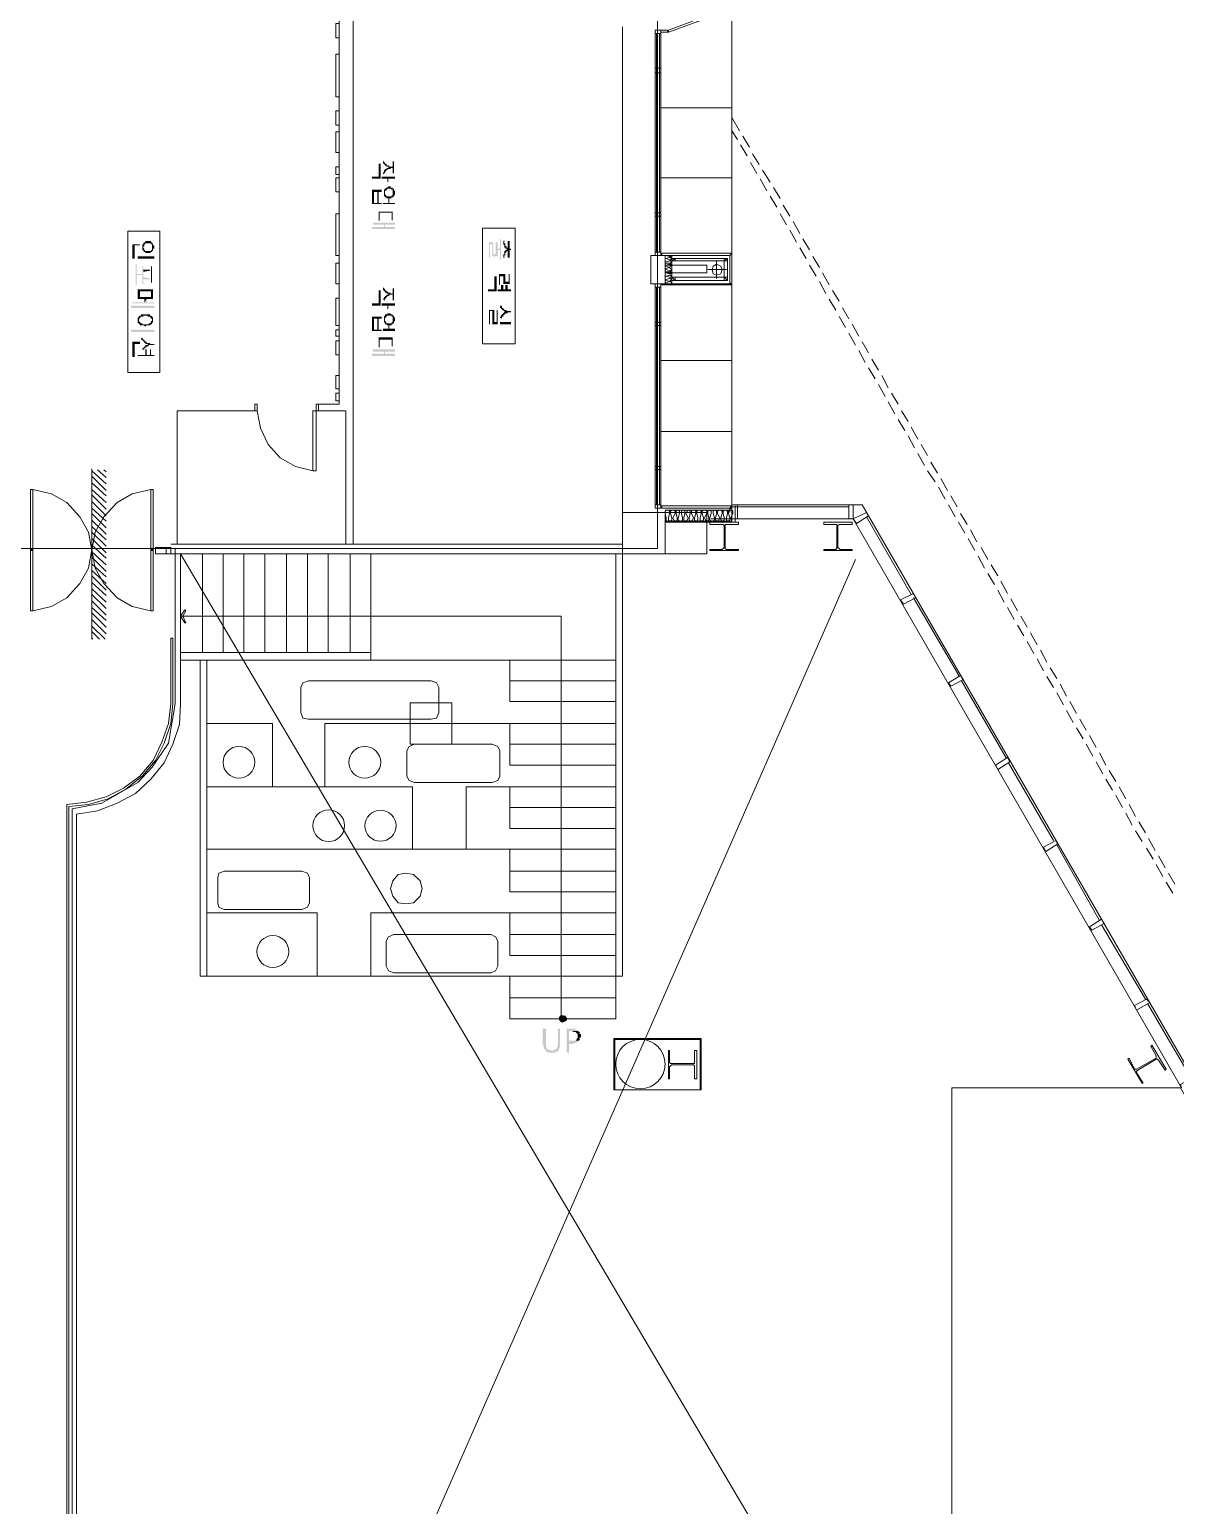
# Model space of a CAD drawing. Header units: millimetres. Extents: x -4020 to 126975, y -1911 to 106713.
# Drawn here: x 72015 to 88298, y 51156 to 72134 of the extents above; entities that cross this region are included whole.
import ezdxf

# ---------------------------------------------------------------- set-up
doc = ezdxf.new("R2010")
doc.units = ezdxf.units.MM
doc.layers.add('PDF_솔리드 채우기', color=7, linetype='Continuous')
doc.layers.add('PDF_형상', color=7, linetype='Continuous')

msp = doc.modelspace()

# ---------------------------------------------------------------- hatches: boundary and pattern name
at = {"layer": 'PDF_솔리드 채우기', "transparency": 33554559}
for points in [[(77114, 70198), (77114, 70198), (77098, 70198), (77098, 70214), (77098, 70214), (77083, 70214), (77083, 70214), (77083, 70229), (77067, 70229), (77067, 70229), (77067, 70245), (77067, 70245), (77052, 70245), (77052, 70260), (77052, 70260), (77052, 70276), (77036, 70245), (77036, 70245), (77036, 70245), (77036, 70229), (77036, 70229), (77052, 70229), (77052, 70214), (77052, 70214), (77067, 70214), (77067, 70198), (77067, 70198), (77083, 70198), (77083, 70183), (77098, 70183), (77098, 70183), (77098, 70183), (77114, 70183), (77114, 70167)], [(77005, 70012), (77005, 70229), (76974, 70229), (76974, 70043), (76881, 70043), (76881, 70012)], [(77192, 70089), (77192, 70260), (77176, 70260), (77176, 70183), (77161, 70183), (77161, 70183), (77161, 70183), (77145, 70183), (77145, 70183), (77129, 70183), (77129, 70198), (77114, 70198), (77114, 70198), (77114, 70167), (77114, 70167), (77098, 70167), (77098, 70167), (77098, 70167), (77083, 70152), (77083, 70152), (77083, 70152), (77067, 70152), (77067, 70136), (77067, 70136), (77052, 70136), (77052, 70121), (77052, 70121), (77052, 70105), (77036, 70105), (77036, 70089), (77052, 70074), (77052, 70089), (77067, 70089), (77067, 70089), (77067, 70105), (77067, 70105), (77083, 70121), (77083, 70121), (77083, 70121), (77083, 70136), (77098, 70136), (77098, 70136), (77098, 70136), (77114, 70152), (77114, 70152), (77129, 70152), (77129, 70152), (77129, 70152), (77145, 70152), (77145, 70167), (77161, 70167), (77161, 70167), (77176, 70167), (77176, 70089)], [(77021, 69654), (77021, 69670), (76974, 69670), (76974, 69825), (76958, 69670), (76912, 69670), (76912, 69825), (76881, 69856), (76881, 69654)], [(77021, 69825), (77021, 69856), (76881, 69856), (76912, 69825), (76958, 69825), (76958, 69670), (76974, 69825)], [(77207, 70012), (77207, 70043), (77021, 70043), (77021, 70012), (77098, 70012), (77098, 69965), (77114, 69965), (77114, 70012)], [(77207, 69810), (77207, 69825), (77207, 69825), (77207, 69825), (77207, 69841), (77192, 69841), (77192, 69856), (77192, 69856), (77192, 69856), (77192, 69872), (77176, 69872), (77176, 69872), (77176, 69872), (77176, 69887), (77161, 69887), (77161, 69887), (77145, 69887), (77145, 69887), (77145, 69903), (77129, 69903), (77129, 69903), (77129, 69903), (77114, 69903), (77114, 69903), (77098, 69887), (77098, 69887), (77098, 69887), (77083, 69887), (77083, 69887), (77067, 69872), (77067, 69872), (77067, 69872), (77067, 69872), (77052, 69856), (77052, 69856), (77052, 69841), (77052, 69841), (77052, 69841), (77052, 69825), (77052, 69825), (77052, 69810), (77052, 69810), (77052, 69794), (77052, 69794), (77052, 69794), (77052, 69779), (77052, 69779), (77052, 69763), (77067, 69763), (77067, 69763), (77067, 69763), (77067, 69810), (77067, 69825), (77067, 69825), (77067, 69841), (77067, 69841), (77083, 69841), (77083, 69856), (77083, 69856), (77083, 69856), (77098, 69856), (77098, 69872), (77098, 69872), (77114, 69872), (77114, 69872), (77129, 69872), (77129, 69872), (77129, 69872), (77145, 69872), (77145, 69872), (77161, 69856), (77161, 69856), (77161, 69856), (77176, 69856), (77176, 69841), (77176, 69841), (77176, 69841), (77176, 69825), (77176, 69825), (77176, 69810), (77192, 69763), (77192, 69763), (77192, 69763), (77192, 69779), (77192, 69779), (77207, 69779), (77207, 69794), (77207, 69794)], [(77207, 69654), (77207, 69670), (77129, 69670), (77129, 69732), (77129, 69763), (77129, 69763), (77114, 69763), (77114, 69670), (77036, 69670), (77036, 69654)], [(77114, 69763), (77114, 69763), (77114, 69763), (77098, 69763), (77098, 69763), (77083, 69763), (77083, 69779), (77083, 69779), (77083, 69779), (77067, 69794), (77067, 69794), (77067, 69794), (77067, 69810), (77067, 69810), (77067, 69763), (77067, 69748), (77083, 69748), (77083, 69748), (77083, 69732), (77098, 69732), (77098, 69732), (77114, 69732), (77114, 69732), (77114, 69670)], [(77192, 69763), (77176, 69810), (77176, 69810), (77176, 69794), (77176, 69794), (77176, 69794), (77176, 69779), (77176, 69779), (77161, 69779), (77161, 69763), (77161, 69763), (77145, 69763), (77145, 69763), (77145, 69763), (77129, 69763), (77129, 69732), (77145, 69732), (77145, 69732), (77161, 69732), (77161, 69732), (77161, 69748), (77176, 69748), (77176, 69748), (77176, 69748)], [(77176, 69421), (77176, 69545), (76974, 69545), (76974, 69545), (76974, 69530), (76974, 69530), (76974, 69514), (76974, 69514), (76974, 69499), (76974, 69499), (76974, 69483), (76974, 69483), (76974, 69468), (76974, 69468), (76974, 69452), (76974, 69452), (76974, 69452), (76974, 69437), (76974, 69437), (76974, 69421), (76974, 69421), (76974, 69421), (76974, 69406), (76990, 69530), (77161, 69530), (77161, 69421)], [(76990, 69421), (76990, 69421), (76990, 69421), (76990, 69437), (76990, 69437), (76990, 69437), (76990, 69452), (76990, 69452), (76990, 69468), (76990, 69468), (76990, 69483), (76990, 69483), (76990, 69499), (76990, 69530), (76974, 69406)], [(77207, 69297), (77207, 69328), (77067, 69328), (77067, 69359), (77052, 69328), (76881, 69328), (76881, 69297)], [(77207, 69359), (77207, 69390), (76896, 69390), (76896, 69359), (77052, 69359), (77052, 69328), (77067, 69359)], [(73585, 69064), (73585, 69079), (73476, 69079), (73476, 68877), (73508, 68877), (73508, 69064)], [(73756, 68986), (73756, 69032), (73756, 69032), (73756, 69032), (73756, 69032), (73756, 69017), (73756, 69017), (73756, 69001), (73741, 69001), (73741, 69001), (73741, 69001), (73741, 68986), (73725, 68986), (73725, 68986), (73725, 68986), (73710, 68986), (73710, 68986), (73694, 68986), (73694, 68986), (73694, 68986), (73679, 68986), (73679, 68986), (73679, 68986), (73663, 68986), (73663, 68986), (73647, 69001), (73647, 69001), (73647, 69001), (73647, 69001), (73647, 69017), (73647, 69017), (73632, 69032), (73632, 69032), (73632, 69032), (73632, 69095), (73632, 69095), (73632, 69079), (73632, 69079), (73616, 69079), (73616, 69064), (73616, 69064), (73616, 69048), (73616, 69048), (73616, 69032), (73616, 69032), (73616, 69032), (73616, 69017), (73616, 69017), (73616, 69001), (73616, 69001), (73632, 69001), (73632, 68986), (73632, 68986), (73632, 68986), (73647, 68970), (73647, 68970), (73647, 68970), (73663, 68970), (73663, 68955), (73679, 68955), (73679, 68955), (73679, 68955), (73694, 68955), (73694, 68955), (73710, 68955), (73710, 68955), (73725, 68955), (73725, 68955), (73725, 68955), (73741, 68970), (73741, 68970), (73756, 68970), (73756, 68970)], [(73787, 69032), (73787, 69048), (73787, 69048), (73787, 69064), (73772, 69064), (73772, 69079), (73772, 69079), (73772, 69079), (73772, 69095), (73756, 69095), (73756, 69095), (73756, 69110), (73756, 69110), (73741, 69110), (73741, 69110), (73741, 69126), (73725, 69126), (73725, 69126), (73710, 69126), (73710, 69126), (73694, 69126), (73694, 69126), (73679, 69126), (73679, 69126), (73679, 69126), (73663, 69126), (73663, 69110), (73647, 69110), (73647, 69110), (73647, 69110), (73632, 69095), (73632, 69095), (73632, 69032), (73632, 69048), (73632, 69048), (73647, 69048), (73647, 69064), (73647, 69064), (73647, 69079), (73647, 69079), (73647, 69079), (73663, 69079), (73663, 69095), (73663, 69095), (73679, 69095), (73679, 69095), (73679, 69095), (73694, 69095), (73694, 69095), (73694, 69095), (73710, 69095), (73710, 69095), (73725, 69095), (73725, 69095), (73725, 69095), (73741, 69095), (73741, 69079), (73741, 69079), (73741, 69079), (73756, 69079), (73756, 69064), (73756, 69064), (73756, 69048), (73756, 69048), (73756, 69032), (73756, 68986), (73772, 68986), (73772, 69001), (73772, 69001), (73772, 69001), (73772, 69017), (73787, 69017), (73787, 69032)], [(78715, 68861), (78715, 69157), (78699, 69157), (78699, 69017), (78668, 69017), (78668, 69110), (78637, 69110), (78637, 68939), (78606, 68939), (78606, 69110), (78544, 69110), (78544, 68893), (78560, 68893), (78560, 69079), (78591, 69079), (78591, 68908), (78668, 68908), (78668, 69001), (78699, 69001), (78699, 68861)], [(78762, 69141), (78746, 69126), (78746, 69126), (78746, 69110), (78746, 69110), (78746, 69110), (78746, 69095), (78746, 69095), (78746, 69079), (78746, 69079), (78762, 69064), (78762, 69064), (78762, 69064), (78762, 69048)], [(78855, 69001), (78855, 69017), (78839, 69017), (78839, 69126), (78808, 69126), (78808, 69017), (78808, 69032), (78808, 69032), (78793, 69032), (78793, 69032), (78793, 69048), (78793, 69048), (78777, 69064), (78777, 69064), (78777, 69079), (78777, 69079), (78777, 69079), (78777, 69095), (78762, 69095), (78762, 69110), (78762, 69110), (78762, 69110), (78762, 69126), (78762, 69126), (78762, 69141), (78762, 69048), (78762, 69048), (78762, 69032), (78777, 69032), (78777, 69032), (78777, 69017), (78777, 69017), (78793, 69017), (78793, 69001), (78793, 68970), (78793, 68986), (78808, 68986), (78808, 68986), (78808, 68986), (78808, 68893), (78839, 68893), (78839, 69001)], [(78793, 68970), (78793, 69001), (78793, 69001), (78777, 69001), (78777, 69001), (78777, 68986), (78777, 68986), (78762, 68986), (78762, 68970), (78762, 68970), (78762, 68955), (78762, 68955), (78762, 68939), (78746, 68939), (78746, 68939), (78746, 68924), (78746, 68924), (78746, 68908), (78746, 68908), (78746, 68893), (78746, 68893), (78746, 68893), (78762, 68877), (78762, 68877), (78762, 68877), (78762, 68893), (78762, 68893), (78762, 68908), (78762, 68908), (78762, 68924), (78777, 68924), (78777, 68939), (78777, 68939), (78777, 68939), (78777, 68955), (78777, 68955), (78793, 68970)], [(73725, 68582), (73725, 68597), (73632, 68613), (73632, 68690), (73632, 68722), (73632, 68768), (73616, 68768), (73616, 68659), (73539, 68659), (73539, 68799), (73523, 68799), (73523, 68504), (73539, 68504), (73539, 68644), (73616, 68644), (73616, 68519), (73632, 68519), (73632, 68582)], [(78653, 68411), (78653, 68628), (78622, 68628), (78622, 68442), (78528, 68442), (78528, 68411)], [(78839, 68519), (78839, 68659), (78824, 68659), (78824, 68551), (78777, 68551), (78777, 68659), (78684, 68659), (78684, 68644), (78684, 68644), (78684, 68628), (78684, 68628), (78684, 68613), (78684, 68613), (78684, 68597), (78684, 68597), (78684, 68582), (78684, 68582), (78684, 68566), (78684, 68566), (78684, 68566), (78684, 68566), (78684, 68551), (78684, 68551), (78684, 68551), (78684, 68535), (78684, 68535), (78684, 68519), (78684, 68519), (78684, 68504), (78684, 68504), (78699, 68628), (78746, 68628), (78746, 68519)], [(78699, 68504), (78699, 68504), (78699, 68519), (78699, 68519), (78699, 68519), (78699, 68535), (78699, 68535), (78699, 68551), (78699, 68551), (78699, 68566), (78699, 68566), (78699, 68582), (78699, 68582), (78699, 68597), (78699, 68628), (78684, 68504)], [(73772, 68302), (73772, 68442), (73554, 68442), (73585, 68411), (73741, 68411), (73741, 68333)], [(73772, 68302), (73741, 68333), (73585, 68333), (73585, 68411), (73554, 68442), (73554, 68302), (73647, 68302), (73647, 68255), (73679, 68302)], [(77005, 68209), (77005, 68426), (76974, 68426), (76974, 68240), (76881, 68240), (76881, 68209)], [(77114, 68395), (77114, 68395), (77098, 68411), (77098, 68411), (77098, 68411), (77083, 68411), (77083, 68426), (77083, 68426), (77067, 68426), (77067, 68442), (77067, 68442), (77067, 68442), (77052, 68457), (77052, 68457), (77052, 68457), (77052, 68473), (77036, 68457), (77036, 68442), (77036, 68442), (77036, 68442), (77036, 68426), (77052, 68426), (77052, 68426), (77052, 68411), (77067, 68411), (77067, 68411), (77067, 68395), (77083, 68395), (77083, 68395), (77098, 68380), (77098, 68380), (77098, 68380), (77114, 68380), (77114, 68380)], [(77192, 68286), (77192, 68457), (77176, 68457), (77176, 68380), (77161, 68380), (77161, 68380), (77161, 68380), (77145, 68380), (77145, 68395), (77129, 68395), (77129, 68395), (77114, 68395), (77114, 68395), (77114, 68380), (77114, 68364), (77098, 68364), (77098, 68364), (77098, 68364), (77083, 68364), (77083, 68348), (77083, 68348), (77067, 68348), (77067, 68333), (77067, 68333), (77052, 68333), (77052, 68317), (77052, 68317), (77052, 68317), (77036, 68302), (77036, 68302), (77052, 68286), (77052, 68286), (77067, 68286), (77067, 68302), (77067, 68302), (77067, 68302), (77083, 68317), (77083, 68317), (77083, 68317), (77083, 68333), (77098, 68333), (77098, 68333), (77098, 68348), (77114, 68348), (77114, 68348), (77129, 68348), (77129, 68348), (77129, 68364), (77145, 68364), (77145, 68364), (77161, 68364), (77161, 68364), (77176, 68364), (77176, 68286)], [(78855, 68411), (78855, 68442), (78808, 68442), (78808, 68504), (78777, 68504), (78777, 68442), (78746, 68442), (78746, 68504), (78715, 68504), (78715, 68442), (78668, 68442), (78668, 68411)], [(73787, 68240), (73787, 68255), (73679, 68255), (73679, 68302), (73647, 68255), (73476, 68255), (73476, 68240)], [(77207, 68209), (77207, 68240), (77021, 68240), (77021, 68209), (77098, 68209), (77098, 68162), (77114, 68162), (77114, 68209)], [(78855, 68115), (78855, 68131), (78824, 68131), (78824, 68131), (78808, 68131), (78808, 68131), (78793, 68131), (78793, 68146), (78777, 68146), (78777, 68146), (78777, 68146), (78762, 68146), (78762, 68162), (78762, 68162), (78746, 68162), (78746, 68162), (78746, 68177), (78746, 68177), (78731, 68177), (78731, 68193), (78731, 68193), (78731, 68193), (78715, 68209), (78715, 68209), (78715, 68224), (78699, 68193), (78699, 68193), (78699, 68193), (78699, 68177), (78715, 68177), (78715, 68177), (78715, 68162), (78731, 68162), (78731, 68146), (78731, 68146), (78731, 68146), (78746, 68146), (78746, 68131), (78746, 68131), (78762, 68131), (78762, 68131), (78762, 68115), (78777, 68115), (78777, 68100), (78777, 68100), (78793, 68100), (78793, 68100), (78808, 68100), (78808, 68115), (78808, 68115), (78824, 68115)], [(73772, 68007), (73772, 68007), (73772, 68022), (73772, 68022), (73772, 68022), (73772, 68038), (73772, 68038), (73756, 68053), (73756, 68053), (73756, 68053), (73756, 68053), (73741, 68069), (73741, 68069), (73741, 68069), (73725, 68069), (73725, 68084), (73725, 68084), (73710, 68084), (73710, 68084), (73694, 68084), (73694, 68084), (73679, 68084), (73679, 68084), (73663, 68084), (73663, 68084), (73663, 68084), (73647, 68084), (73647, 68084), (73632, 68084), (73632, 68084), (73616, 68084), (73616, 68084), (73601, 68084), (73601, 68084), (73601, 68069), (73585, 68069), (73585, 68069), (73585, 68069), (73585, 68069), (73570, 68053), (73570, 68053), (73570, 68053), (73554, 68038), (73554, 68038), (73554, 68038), (73554, 68022), (73554, 68022), (73554, 68007), (73554, 68007), (73554, 68007), (73554, 67991), (73554, 67991), (73554, 67975), (73554, 67975), (73554, 67975), (73554, 67960), (73570, 67960), (73570, 67960), (73570, 68007), (73570, 68007), (73570, 68022), (73570, 68022), (73585, 68022), (73585, 68038), (73585, 68038), (73585, 68038), (73601, 68053), (73601, 68053), (73601, 68053), (73616, 68053), (73616, 68053), (73632, 68053), (73632, 68053), (73632, 68069), (73647, 68069), (73647, 68069), (73663, 68069), (73663, 68069), (73679, 68069), (73679, 68069), (73694, 68069), (73694, 68053), (73710, 68053), (73710, 68053), (73710, 68053), (73725, 68053), (73725, 68053), (73725, 68038), (73741, 68038), (73741, 68038), (73741, 68022), (73741, 68022), (73756, 68022), (73756, 68007), (73756, 68007), (73756, 67944), (73756, 67960), (73756, 67960), (73756, 67960), (73772, 67975), (73772, 67975), (73772, 67991), (73772, 67991), (73772, 67991)], [(73756, 67944), (73756, 68007), (73756, 68007), (73756, 67991), (73741, 67991), (73741, 67975), (73741, 67975), (73741, 67975), (73725, 67960), (73725, 67960), (73725, 67960), (73710, 67960), (73710, 67960), (73710, 67944), (73694, 67944), (73694, 67944), (73679, 67944), (73679, 67944), (73663, 67944), (73663, 67944), (73647, 67944), (73647, 67944), (73647, 67944), (73632, 67944), (73632, 67944), (73616, 67944), (73616, 67960), (73601, 67960), (73601, 67960), (73601, 67960), (73601, 67960), (73585, 67975), (73585, 67975), (73585, 67975), (73570, 67991), (73570, 67991), (73570, 67991), (73570, 68007), (73570, 67960), (73570, 67944), (73585, 67944), (73585, 67944), (73585, 67944), (73585, 67929), (73601, 67929), (73601, 67929), (73616, 67929), (73616, 67929), (73616, 67929), (73632, 67929), (73632, 67929), (73647, 67929), (73647, 67913), (73663, 67913), (73663, 67913), (73679, 67929), (73679, 67929), (73694, 67929), (73694, 67929), (73710, 67929), (73710, 67929), (73710, 67929), (73725, 67929), (73725, 67929), (73741, 67944), (73741, 67944), (73741, 67944), (73741, 67944)], [(77021, 67851), (77021, 67867), (76974, 67867), (76974, 68022), (76958, 67867), (76912, 67867), (76912, 68022), (76881, 68053), (76881, 67851)], [(77021, 68022), (77021, 68053), (76881, 68053), (76912, 68022), (76958, 68022), (76958, 67867), (76974, 68022)], [(77207, 68007), (77207, 68022), (77207, 68022), (77207, 68038), (77207, 68038), (77192, 68053), (77192, 68053), (77192, 68053), (77192, 68069), (77192, 68069), (77176, 68069), (77176, 68069), (77176, 68084), (77176, 68084), (77161, 68084), (77161, 68084), (77145, 68084), (77145, 68100), (77145, 68100), (77129, 68100), (77129, 68100), (77129, 68100), (77114, 68100), (77114, 68100), (77098, 68100), (77098, 68084), (77098, 68084), (77083, 68084), (77083, 68084), (77067, 68084), (77067, 68069), (77067, 68069), (77067, 68069), (77052, 68053), (77052, 68053), (77052, 68053), (77052, 68038), (77052, 68038), (77052, 68022), (77052, 68022), (77052, 68007), (77052, 68007), (77052, 68007), (77052, 67991), (77052, 67991), (77052, 67975), (77052, 67975), (77052, 67975), (77067, 67960), (77067, 67960), (77067, 67960), (77067, 68007), (77067, 68022), (77067, 68022), (77067, 68038), (77067, 68038), (77083, 68038), (77083, 68053), (77083, 68053), (77083, 68053), (77098, 68069), (77098, 68069), (77098, 68069), (77114, 68069), (77114, 68069), (77129, 68069), (77129, 68069), (77129, 68069), (77145, 68069), (77145, 68069), (77161, 68069), (77161, 68053), (77161, 68053), (77176, 68053), (77176, 68053), (77176, 68038), (77176, 68038), (77176, 68022), (77176, 68022), (77176, 68007), (77192, 67960), (77192, 67960), (77192, 67960), (77192, 67975), (77192, 67975), (77207, 67991), (77207, 67991), (77207, 68007)], [(77114, 67960), (77114, 67960), (77114, 67960), (77098, 67960), (77098, 67960), (77083, 67960), (77083, 67975), (77083, 67975), (77083, 67975), (77067, 67991), (77067, 67991), (77067, 68007), (77067, 68007), (77067, 68007), (77067, 67960), (77067, 67944), (77083, 67944), (77083, 67944), (77083, 67944), (77098, 67929), (77098, 67929), (77114, 67929), (77114, 67929), (77114, 67882)], [(77192, 67960), (77176, 68007), (77176, 68007), (77176, 68007), (77176, 67991), (77176, 67991), (77176, 67975), (77176, 67975), (77161, 67975), (77161, 67975), (77161, 67960), (77145, 67960), (77145, 67960), (77145, 67960), (77129, 67960), (77129, 67929), (77145, 67929), (77145, 67929), (77161, 67929), (77161, 67944), (77161, 67944), (77176, 67944), (77176, 67944), (77176, 67960)], [(78668, 67944), (78668, 68146), (78653, 68146), (78653, 67975), (78622, 67975), (78622, 68146), (78544, 68146), (78544, 67944), (78560, 67944), (78560, 68131), (78591, 68131), (78591, 67944)], [(78777, 68100), (78777, 68115), (78777, 68115), (78762, 68115), (78762, 68115), (78762, 68115), (78746, 68100), (78746, 68100), (78746, 68100), (78731, 68084), (78731, 68084), (78731, 68084), (78715, 68069), (78715, 68069), (78715, 68053), (78715, 68053), (78699, 68053), (78699, 68038), (78731, 68022), (78731, 68022), (78731, 68038), (78731, 68038), (78731, 68053), (78731, 68053), (78746, 68053), (78746, 68069), (78746, 68069), (78746, 68069), (78762, 68084), (78762, 68084), (78762, 68084), (78777, 68084)], [(73787, 67649), (73787, 67665), (73741, 67665), (73741, 67665), (73725, 67665), (73725, 67680), (73710, 67680), (73710, 67680), (73710, 67680), (73694, 67680), (73694, 67680), (73679, 67680), (73679, 67696), (73679, 67696), (73663, 67696), (73663, 67696), (73663, 67711), (73647, 67711), (73647, 67711), (73647, 67727), (73632, 67727), (73632, 67727), (73632, 67742), (73632, 67742), (73616, 67742), (73616, 67758), (73601, 67742), (73601, 67727), (73601, 67727), (73616, 67727), (73616, 67711), (73616, 67711), (73632, 67711), (73632, 67696), (73632, 67696), (73647, 67696), (73647, 67680), (73647, 67680), (73663, 67680), (73663, 67680), (73663, 67665), (73679, 67665), (73679, 67665), (73679, 67665), (73694, 67665), (73694, 67633), (73694, 67633), (73710, 67633), (73710, 67633), (73710, 67649), (73725, 67649), (73725, 67649), (73741, 67649), (73741, 67649)], [(77176, 67633), (77176, 67758), (76974, 67758), (76974, 67742), (76974, 67727), (76974, 67727), (76974, 67711), (76974, 67711), (76974, 67696), (76974, 67696), (76974, 67680), (76974, 67680), (76974, 67665), (76974, 67665), (76974, 67665), (76974, 67649), (76974, 67649), (76974, 67633), (76974, 67633), (76974, 67633), (76974, 67618), (76974, 67618), (76974, 67618), (76990, 67727), (77161, 67727), (77161, 67633)], [(77207, 67851), (77207, 67882), (77129, 67882), (77129, 67929), (77129, 67960), (77129, 67960), (77114, 67960), (77114, 67882), (77036, 67882), (77036, 67851)], [(73585, 67665), (73585, 67696), (73476, 67696), (73476, 67478), (73508, 67478), (73508, 67665)], [(73787, 67494), (73787, 67509), (73741, 67509), (73741, 67587), (73725, 67587), (73725, 67509), (73679, 67509), (73679, 67587), (73663, 67587), (73663, 67509), (73554, 67509), (73554, 67494)], [(73694, 67633), (73694, 67665), (73694, 67649), (73679, 67649), (73679, 67649), (73679, 67649), (73663, 67649), (73663, 67633), (73647, 67633), (73647, 67633), (73647, 67618), (73647, 67618), (73632, 67618), (73632, 67602), (73632, 67602), (73616, 67602), (73616, 67587), (73616, 67587), (73616, 67587), (73632, 67571), (73632, 67571), (73632, 67571), (73632, 67587), (73647, 67587), (73647, 67587), (73647, 67602), (73647, 67602), (73663, 67602), (73663, 67618), (73663, 67618), (73679, 67618), (73679, 67618), (73679, 67633)], [(77207, 67494), (77207, 67525), (77067, 67525), (77067, 67556), (77052, 67525), (76881, 67525), (76881, 67494)], [(77207, 67556), (77207, 67587), (76896, 67587), (76896, 67556), (77052, 67556), (77052, 67525), (77067, 67556)], [(76990, 67618), (76990, 67618), (76990, 67618), (76990, 67633), (76990, 67633), (76990, 67649), (76990, 67649), (76990, 67649), (76990, 67665), (76990, 67665), (76990, 67680), (76990, 67680), (76990, 67696), (76990, 67727), (76974, 67618)], [(79352, 57934), (79306, 57934), (79306, 57731), (79306, 57716), (79306, 57700), (79321, 57700), (79321, 57685), (79321, 57685), (79321, 57669), (79321, 57654), (79321, 57654), (79321, 57654), (79337, 57638), (79337, 57638), (79337, 57623), (79337, 57623), (79430, 57623), (79430, 57623), (79430, 57623), (79415, 57623), (79399, 57623), (79399, 57623), (79399, 57638), (79383, 57638), (79383, 57638), (79368, 57638), (79368, 57654), (79368, 57654), (79368, 57669), (79352, 57669), (79352, 57685), (79352, 57685), (79352, 57700), (79352, 57700), (79352, 57716), (79352, 57731)], [(79554, 57934), (79523, 57934), (79523, 57716), (79523, 57716), (79523, 57700), (79523, 57700), (79523, 57685), (79508, 57669), (79508, 57669), (79508, 57654), (79508, 57654), (79508, 57654), (79492, 57638), (79492, 57638), (79477, 57638), (79477, 57638), (79477, 57623), (79461, 57623), (79461, 57623), (79446, 57623), (79430, 57623), (79337, 57623), (79352, 57623), (79352, 57607), (79368, 57607), (79368, 57607), (79368, 57607), (79383, 57592), (79383, 57592), (79399, 57592), (79399, 57592), (79415, 57592), (79430, 57592), (79430, 57592), (79446, 57592), (79446, 57592), (79461, 57592), (79461, 57592), (79477, 57592), (79477, 57592), (79492, 57592), (79492, 57607), (79508, 57607), (79508, 57607), (79523, 57607), (79523, 57623), (79523, 57623), (79523, 57623), (79539, 57638), (79539, 57638), (79539, 57654), (79539, 57654), (79554, 57669), (79554, 57669), (79554, 57685), (79554, 57685), (79554, 57700), (79554, 57716), (79554, 57716), (79554, 57731)], [(79725, 57934), (79648, 57934), (79648, 57592), (79679, 57592), (79679, 57716), (79725, 57716), (79741, 57716), (79741, 57716), (79757, 57731), (79757, 57731), (79772, 57731), (79772, 57731), (79788, 57731), (79788, 57747), (79803, 57747), (79803, 57747), (79819, 57763), (79679, 57763), (79679, 57902), (79725, 57902), (79819, 57902), (79819, 57902), (79803, 57902), (79803, 57918), (79803, 57918), (79788, 57918), (79788, 57918), (79772, 57918), (79757, 57934), (79757, 57934), (79741, 57934)], [(79819, 57902), (79725, 57902), (79725, 57902), (79741, 57887), (79741, 57887), (79757, 57887), (79772, 57887), (79772, 57887), (79772, 57887), (79788, 57871), (79788, 57871), (79788, 57871), (79803, 57856), (79803, 57856), (79803, 57840), (79803, 57840), (79803, 57825), (79803, 57825), (79803, 57809), (79803, 57809), (79803, 57794), (79788, 57794), (79788, 57778), (79788, 57778), (79788, 57778), (79772, 57763), (79772, 57763), (79757, 57763), (79757, 57763), (79741, 57763), (79725, 57763), (79725, 57763), (79679, 57763), (79819, 57763), (79819, 57763), (79819, 57763), (79834, 57778), (79834, 57778), (79834, 57794), (79834, 57809), (79850, 57809), (79850, 57825), (79850, 57825), (79850, 57840), (79850, 57856), (79834, 57856), (79834, 57871), (79834, 57871), (79834, 57887), (79819, 57887)]]:
    msp.add_hatch(color=256, dxfattribs=at).paths.add_polyline_path(points)

# ---------------------------------------------------------------- linework, layer by layer
at = {"layer": 'PDF_솔리드 채우기', "lineweight": 5, "transparency": 33554559}
for points in [[(73787, 68877), (73787, 68908), (73554, 68877), (73554, 68908)], [(73725, 68706), (73725, 68722), (73632, 68690), (73632, 68722)], [(73756, 68535), (73756, 68768), (73741, 68535), (73741, 68768)], [(73787, 68177), (73787, 68209), (73461, 68177), (73461, 68209)], [(78855, 67944), (78855, 67975), (78699, 67944), (78699, 67975)], [(73787, 67836), (73787, 67867), (73461, 67836), (73461, 67867)]]:
    msp.add_solid(points, dxfattribs=at)
at = {"layer": 'PDF_솔리드 채우기', "transparency": 33554559}
for points in [[(79570, 58120), (79554, 58120), (79617, 58120)], [(79554, 58120), (79632, 58120), (79632, 58120)], [(79554, 58120), (79617, 58120), (79632, 58120)], [(79554, 58120), (79554, 58105), (79632, 58105)], [(79554, 58120), (79632, 58120), (79632, 58105)], [(79586, 58120), (79570, 58120), (79601, 58120)], [(79570, 58120), (79617, 58120), (79617, 58120)], [(79570, 58120), (79601, 58120), (79617, 58120)], [(79570, 58120), (79617, 58120), (79617, 58120)], [(79570, 58120), (79617, 58120), (79617, 58120)], [(79570, 58120), (79617, 58120), (79617, 58120)], [(79570, 58120), (79617, 58120), (79617, 58120)], [(79570, 58120), (79617, 58120), (79617, 58120)], [(79586, 58120), (79601, 58120), (79601, 58120)], [(79586, 58120), (79601, 58120), (79601, 58120)], [(79586, 58120), (79601, 58120), (79601, 58120)], [(79586, 58120), (79601, 58120), (79601, 58120)], [(79554, 58105), (79539, 58105), (79632, 58105)], [(79539, 58105), (79632, 58105), (79632, 58105)], [(79539, 58105), (79632, 58105), (79632, 58105)], [(79539, 58105), (79539, 58089), (79632, 58089)], [(79539, 58105), (79632, 58105), (79632, 58089)], [(79539, 58089), (79632, 58089), (79632, 58089)], [(79539, 58089), (79632, 58089), (79632, 58089)], [(79539, 58089), (79648, 58089), (79648, 58089)], [(79539, 58089), (79632, 58089), (79648, 58089)], [(79539, 58089), (79539, 58073), (79648, 58073)], [(79539, 58089), (79648, 58089), (79648, 58073)], [(79539, 58073), (79648, 58073), (79648, 58073)], [(79539, 58073), (79648, 58073), (79648, 58073)], [(79539, 58073), (79648, 58073), (79648, 58073)], [(79539, 58073), (79648, 58073), (79648, 58073)], [(79539, 58073), (79539, 58058), (79632, 58058)], [(79539, 58073), (79648, 58073), (79632, 58058)], [(79539, 58058), (79632, 58058), (79632, 58058)], [(79539, 58058), (79632, 58058), (79632, 58058)], [(79539, 58058), (79632, 58058), (79632, 58058)], [(79539, 58058), (79632, 58058), (79632, 58058)], [(79539, 58058), (79632, 58058), (79632, 58058)], [(79539, 58058), (79632, 58058), (79632, 58058)], [(79539, 58058), (79554, 58042), (79632, 58042)], [(79539, 58058), (79632, 58058), (79632, 58042)], [(79554, 58105), (79632, 58105), (79632, 58105)], [(79554, 58105), (79632, 58105), (79632, 58105)], [(79554, 58105), (79632, 58105), (79632, 58105)], [(79554, 58042), (79632, 58042), (79632, 58042)], [(79554, 58042), (79632, 58042), (79632, 58042)], [(79554, 58042), (79632, 58042), (79632, 58042)], [(79554, 58042), (79632, 58042), (79632, 58042)], [(79554, 58042), (79617, 58042), (79617, 58042)], [(79554, 58042), (79632, 58042), (79617, 58042)], [(79554, 58042), (79570, 58027), (79617, 58027)], [(79554, 58042), (79617, 58042), (79617, 58027)], [(79570, 58027), (79617, 58027), (79617, 58027)], [(79570, 58027), (79617, 58027), (79617, 58027)], [(79570, 58027), (79617, 58027), (79617, 58027)], [(79570, 58027), (79617, 58027), (79617, 58027)], [(79570, 58027), (79601, 58027), (79601, 58027)], [(79570, 58027), (79617, 58027), (79601, 58027)], [(79570, 58027), (79586, 58027), (79601, 58027)], [(79570, 58027), (79601, 58027), (79601, 58027)], [(79586, 58027), (79601, 58027), (79601, 58027)], [(79586, 58027), (79601, 58027), (79601, 58027)], [(79586, 58027), (79601, 58027), (79601, 58027)], [(79741, 57716), (79725, 57716), (79725, 57716)]]:
    msp.add_solid(points, dxfattribs=at)
at = {"layer": 'PDF_형상', "lineweight": 5}
for points in [[(68393, 49773), (68393, 51172), (62440, 51172), (62440, 56270), (68393, 56270), (68393, 57669), (62440, 57669), (62440, 64975), (62440, 68722), (62440, 79976), (62440, 87733), (71720, 87733), (74083, 87733), (80938, 87733), (80938, 79976), (80938, 64758), (74083, 64758), (74083, 62550), (73989, 61991), (73756, 61649), (73554, 61431), (73041, 61136), (72622, 61058), (72622, 46244)], [(76616, 64820), (76616, 72872), (76414, 72872), (76414, 66810), (76119, 66810), (76119, 66716), (76508, 66716), (76508, 64820)], [(81995, 68955), (81995, 72421)], [(80440, 72172), (80440, 65271)], [(80907, 68924), (80907, 72126)], [(80922, 68970), (80922, 72079)], [(80969, 68970), (80969, 72079)], [(80985, 68924), (80985, 72126), (81078, 72126), (81093, 72095), (80985, 72095)], [(81995, 71022), (80985, 71022)], [(82104, 70696), (81995, 70882)], [(82073, 70571), (81995, 70696)], [(82213, 70338), (82119, 70494)], [(82244, 70463), (82150, 70618)], [(82384, 70214), (82290, 70369)], [(82352, 70089), (82259, 70245)], [(82539, 69965), (82430, 70136)], [(81995, 70027), (80985, 70027)], [(82492, 69841), (82399, 70012)], [(82679, 69732), (82586, 69887)], [(82632, 69608), (82539, 69763)], [(82772, 69359), (82679, 69514)], [(82819, 69483), (82726, 69639)], [(82912, 69110), (82819, 69281)], [(82959, 69235), (82865, 69406)], [(83052, 68877), (82959, 69032)], [(83099, 69001), (83005, 69157)], [(81886, 68877), (81187, 68877), (81140, 68846)], [(81886, 68613), (81886, 68846), (81187, 68846)], [(81777, 68846), (81777, 68597)], [(81933, 68877), (81886, 68846)], [(81933, 68613), (81933, 68846)], [(83239, 68753), (83145, 68908)], [(81047, 68784), (81637, 68784), (81637, 68675), (81047, 68675)], [(81886, 68566), (81187, 68566), (81140, 68613)], [(81933, 68566), (81886, 68613), (81187, 68613)], [(81917, 68722), (81653, 68722)], [(83192, 68628), (83099, 68784)], [(83378, 68504), (83285, 68675)], [(80907, 65333), (80907, 68519)], [(80922, 65379), (80922, 68473)], [(80969, 65379), (80969, 68473)], [(80985, 65333), (80985, 68519)], [(81995, 68504), (81995, 65348), (83658, 65348)], [(83332, 68380), (83239, 68551)], [(83518, 68271), (83425, 68426)], [(83472, 68146), (83378, 68302)], [(83658, 68022), (83565, 68177)], [(83612, 67898), (83518, 68053)], [(83751, 67649), (83658, 67820)], [(83798, 67773), (83705, 67944)], [(83891, 67400), (83798, 67571)], [(83938, 67540), (83845, 67696)], [(81995, 67431), (80985, 67431)], [(84078, 67291), (83985, 67447)], [(84031, 67167), (83938, 67323)], [(84218, 67043), (84125, 67214)], [(84171, 66918), (84078, 67089)], [(84358, 66810), (84264, 66965)], [(74114, 64820), (74114, 66716), (75249, 66716), (75295, 66468), (75404, 66234), (75575, 66048), (75793, 65924), (76041, 65861)], [(76119, 66810), (76088, 66810), (76088, 65861), (76041, 65861), (76041, 66716), (76119, 66716)], [(84311, 66670), (84218, 66841)], [(84498, 66561), (84404, 66716)], [(84451, 66436), (84358, 66592)], [(81995, 66421), (80985, 66421)], [(84591, 66188), (84498, 66359)], [(84638, 66312), (84544, 66483)], [(84731, 65939), (84638, 66110)], [(84777, 66079), (84684, 66234)], [(72901, 63467), (72901, 65892)], [(73103, 65768), (72979, 65877)], [(73103, 65846), (73072, 65877)], [(84917, 65830), (84824, 65986)], [(73103, 65675), (72901, 65861)], [(73103, 65582), (72901, 65784)], [(73103, 65504), (72901, 65690)], [(84886, 65706), (84777, 65861)], [(85057, 65582), (84964, 65753)], [(73741, 65597), (73476, 65535), (73259, 65411), (73072, 65208), (72948, 64991), (72901, 64727), (72855, 64991), (72730, 65208), (72544, 65411), (72326, 65535), (72062, 65597)], [(73103, 65411), (72901, 65597)], [(73103, 65317), (72901, 65519)], [(85026, 65457), (84933, 65628)], [(85197, 65348), (85104, 65504)], [(73103, 65224), (72901, 65426)], [(73103, 65146), (72901, 65333)], [(73103, 65053), (72901, 65255)], [(81047, 65131), (81995, 65131), (81995, 65333), (81047, 65333)], [(81995, 65146), (81047, 65146), (81062, 65162), (81062, 65193), (81047, 65255), (81047, 65286), (81062, 65302), (81093, 65302), (81109, 65286), (81109, 65255), (81093, 65193), (81093, 65162), (81109, 65146), (81140, 65162), (81140, 65193), (81124, 65255), (81124, 65286), (81140, 65302), (81171, 65302), (81187, 65286), (81187, 65255), (81156, 65193), (81171, 65162), (81187, 65146), (81218, 65162), (81218, 65193), (81202, 65255), (81202, 65286), (81218, 65302), (81233, 65302), (81249, 65286), (81249, 65255), (81233, 65193), (81233, 65162), (81264, 65146), (81295, 65162), (81295, 65193), (81280, 65255), (81280, 65286), (81295, 65302), (81311, 65302), (81327, 65286), (81327, 65255), (81311, 65193), (81311, 65162), (81342, 65146), (81358, 65162), (81373, 65193), (81342, 65255), (81358, 65286), (81373, 65302), (81389, 65302), (81404, 65286), (81404, 65255), (81389, 65193), (81389, 65162), (81420, 65146), (81435, 65162), (81451, 65193), (81420, 65255), (81420, 65286), (81435, 65302), (81466, 65302), (81482, 65286), (81482, 65255), (81466, 65193), (81466, 65162), (81498, 65146), (81513, 65162), (81513, 65193), (81498, 65255), (81498, 65286), (81513, 65302), (81544, 65302), (81560, 65286), (81560, 65255), (81544, 65193), (81544, 65162), (81560, 65146), (81591, 65162), (81591, 65193), (81575, 65255), (81575, 65286), (81591, 65302), (81606, 65302), (81637, 65286), (81637, 65255), (81606, 65193), (81622, 65162), (81637, 65146), (81669, 65162), (81669, 65193), (81653, 65255), (81653, 65286), (81669, 65302), (81684, 65302), (81700, 65286), (81700, 65255), (81684, 65193), (81684, 65162), (81715, 65146), (81746, 65162), (81746, 65193), (81731, 65255), (81731, 65286), (81746, 65302), (81762, 65302), (81777, 65286), (81777, 65255), (81762, 65193), (81762, 65162), (81793, 65146), (81808, 65162), (81824, 65193), (81793, 65255), (81793, 65286), (81824, 65302), (81840, 65302), (81855, 65286), (81855, 65255), (81840, 65193), (81840, 65162), (81871, 65146), (81886, 65162), (81886, 65193), (81871, 65255), (81871, 65286), (81886, 65302), (81917, 65302), (81933, 65286), (81933, 65255), (81917, 65193), (81917, 65162), (81933, 65146), (81964, 65162), (81964, 65193), (81948, 65255), (81948, 65286), (81964, 65302), (81995, 65302), (82010, 65286), (82010, 65255), (81979, 65193), (81979, 65177), (81995, 65162)], [(81047, 65302), (81995, 65302)], [(81995, 65271), (81995, 65348), (81964, 65317), (81964, 65271)], [(81995, 65379), (83845, 65379), (88570, 57203)], [(82042, 65131), (82042, 65364)], [(85166, 65208), (85073, 65379)], [(85337, 65100), (85244, 65255)], [(73103, 64960), (72901, 65162)], [(73103, 64882), (72901, 65069)], [(81700, 65177), (83720, 65177), (88384, 57094), (88368, 57141), (88539, 57234)], [(83907, 65208), (84544, 64105)], [(85306, 64975), (85213, 65131)], [(73103, 64789), (72901, 64991)], [(73103, 64695), (72901, 64898)], [(85446, 64727), (85353, 64898)], [(85477, 64851), (85384, 65022)], [(72622, 46244), (72622, 61058), (73041, 61136), (73554, 61431), (73756, 61649), (73989, 61991), (74083, 62550), (74083, 64758), (70197, 64758), (70197, 61851), (66435, 61851), (65347, 61851), (65347, 61198), (65347, 60545), (70197, 60545), (70197, 57669), (68393, 57669), (68393, 56270), (68393, 51172), (68393, 49773)], [(72062, 64742), (72031, 64742)], [(72062, 64727), (72031, 64727)], [(72062, 63872), (72326, 63934), (72544, 64058), (72730, 64260), (72855, 64478), (72901, 64742), (72948, 64478), (73072, 64260), (73259, 64058), (73476, 63934), (73741, 63872)], [(74160, 42575), (74021, 42575), (74021, 42731), (74160, 42731), (74160, 44752), (74145, 45047), (74052, 45327), (73927, 45591), (73741, 45824), (73523, 46026), (73259, 46166), (72979, 46275), (72684, 46322), (72684, 60980), (72979, 61027), (73259, 61136), (73523, 61276), (73741, 61478), (73927, 61711), (74052, 61975), (74145, 62255), (74160, 62550), (74160, 64680), (87094, 42778)], [(73103, 64618), (72901, 64804)], [(73103, 64524), (72901, 64711)], [(73103, 64431), (72901, 64633)], [(73741, 64742), (73772, 64742)], [(73741, 64727), (73772, 64727)], [(74021, 64773), (73803, 64773), (73803, 64680), (74021, 64680), (80440, 64680), (80440, 58680), (78839, 58680), (80347, 58680)], [(80440, 64820), (74021, 64820)], [(80347, 63172), (78839, 63172), (74160, 63172), (74160, 64680), (80347, 64680), (80347, 58073)], [(74471, 64680), (74471, 63281)], [(74767, 64680), (74767, 63281)], [(75062, 64680), (75062, 63281)], [(75357, 64680), (75357, 63281)], [(75668, 64680), (75668, 63281)], [(75964, 64680), (75964, 63281)], [(76259, 64680), (76259, 63281)], [(76570, 64680), (76570, 63281)], [(76865, 64680), (76865, 63172)], [(85586, 64478), (85493, 64649)], [(85632, 64602), (85539, 64773)], [(73103, 64354), (72901, 64540)], [(73103, 64260), (72901, 64447)], [(80440, 42125), (80440, 42731), (78964, 42731), (78964, 42575), (74160, 42575), (74160, 42731), (83751, 64602)], [(85772, 64369), (85679, 64524)], [(73103, 64167), (72901, 64369)], [(73103, 64089), (72901, 64276)], [(85726, 64245), (85632, 64400)], [(85912, 64120), (85819, 64291)], [(73103, 63996), (72901, 64183)], [(73103, 63903), (72901, 64105)], [(73103, 63809), (72901, 64012)], [(84575, 64058), (85228, 62939)], [(85866, 63996), (85772, 64167)], [(86052, 63872), (85959, 64043)], [(73103, 63732), (72901, 63918)], [(73103, 63638), (72901, 63841)], [(79570, 58073), (79570, 63794), (74160, 63794)], [(86005, 63747), (85912, 63918)], [(86192, 63638), (86099, 63794)], [(73103, 63545), (72901, 63747)], [(73088, 63467), (72901, 63654)], [(73010, 63467), (72901, 63576)], [(86145, 63514), (86052, 63670)], [(72575, 46197), (72575, 61089), (72855, 61120), (73134, 61198), (73383, 61338), (73616, 61524), (73803, 61742), (73927, 61991), (74021, 62271), (74052, 62550), (74052, 63483), (74021, 63483), (74021, 62550), (73989, 62271), (73896, 62006), (73772, 61742), (73585, 61524), (73352, 61353), (73103, 61229), (72824, 61151), (72544, 61120), (72544, 46166)], [(72917, 63467), (72901, 63483)], [(86285, 63265), (86192, 63436)], [(86332, 63390), (86239, 63561)], [(76865, 63281), (74160, 63281)], [(74440, 63172), (74440, 58680), (78839, 58680)], [(74534, 63172), (74534, 58680)], [(78839, 62581), (80347, 62581), (78839, 62581), (78839, 63172)], [(86425, 63017), (86332, 63188)], [(86472, 63141), (86379, 63312)], [(86565, 62783), (86472, 62939)], [(86612, 62908), (86518, 63063)], [(80347, 62877), (78839, 62877)], [(85259, 62877), (85897, 61773)], [(86752, 62659), (86658, 62830)], [(86705, 62535), (86612, 62706)], [(86892, 62410), (86798, 62581)], [(86845, 62286), (86752, 62457)], [(87031, 62177), (86938, 62333)], [(78839, 62271), (76212, 62271), (76212, 61369), (75466, 61369), (75466, 62271), (74534, 62271)], [(78839, 61680), (80347, 61680), (78839, 61680), (78839, 62271), (80347, 62271)], [(86985, 62053), (86892, 62208)], [(87171, 61929), (87078, 62100)], [(80347, 61975), (78839, 61975)], [(87125, 61804), (87031, 61975)], [(85928, 61711), (86565, 60607)], [(87265, 61555), (87171, 61726)], [(87311, 61680), (87218, 61851)], [(87404, 61322), (87311, 61478)], [(87451, 61447), (87358, 61602)], [(78839, 61369), (78218, 61369), (78218, 60483), (77456, 60483), (77456, 61369), (74534, 61369)], [(78839, 60778), (80347, 60778), (78839, 60778), (78839, 61369), (80347, 61369)], [(87591, 61198), (87498, 61369)], [(80347, 61074), (78839, 61074)], [(87544, 61074), (87451, 61245)], [(87731, 60949), (87638, 61120)], [(87684, 60825), (87591, 60996)], [(87871, 60716), (87778, 60872)], [(87824, 60592), (87731, 60747)], [(88011, 60467), (87917, 60638)], [(78839, 60483), (74534, 60483)], [(78839, 59877), (80347, 59877), (78839, 59877), (78839, 60483), (80347, 60483)], [(86612, 60545), (87218, 59472)], [(87980, 60343), (87886, 60498)], [(88120, 60094), (88026, 60265)], [(88151, 60219), (88057, 60390)], [(80347, 60172), (78839, 60172)], [(88259, 59861), (88166, 60017)], [(88291, 59985), (88197, 60141)], [(78839, 59581), (76865, 59581), (76865, 58680), (76104, 58680), (76104, 59581), (74534, 59581)], [(78839, 58975), (80347, 58975), (78839, 58975), (78839, 59581), (80347, 59581)], [(87249, 59410), (87871, 58353)], [(80347, 59270), (78839, 59270)], [(78839, 58073), (80347, 58073), (78839, 58073), (78839, 58680), (74440, 58680)], [(80347, 58369), (78839, 58369)], [(87902, 58291), (88524, 57219)]]:
    msp.add_lwpolyline(points, dxfattribs=at)
for points in [[(80938, 87733), (80643, 87733), (76088, 87733), (69792, 87733), (63093, 87733), (62440, 87733), (62440, 83660), (65424, 83660), (65424, 81530), (65424, 79401), (65424, 77271), (65424, 75142), (65424, 73012), (65424, 70882), (65424, 68722), (70290, 68722), (70290, 66157), (68005, 66157), (68005, 64975), (70197, 64975), (70197, 64758), (74083, 64758), (80938, 64758), (80938, 79976)], [(81093, 72095), (81093, 72126), (81964, 72452), (81995, 72421)], [(76414, 72219), (76368, 72219), (76368, 72017), (76414, 72017)], [(80907, 72079), (80907, 72126), (80985, 72126), (80985, 72079)], [(76414, 71784), (76368, 71784), (76368, 71178), (76414, 71178)], [(80907, 71520), (80907, 71582), (80985, 71582), (80985, 71520)], [(76414, 70976), (76368, 70976), (76368, 70773), (76414, 70773)], [(76414, 70680), (76368, 70680), (76368, 70385), (76414, 70385)], [(76414, 70183), (76368, 70183), (76368, 70074), (76414, 70074)], [(76414, 69825), (76368, 69825), (76368, 70027), (76414, 70027)], [(76414, 68924), (76368, 68924), (76368, 69514), (76414, 69514)], [(80907, 69483), (80907, 69530), (80985, 69530), (80985, 69483)], [(73865, 69266), (73865, 67260), (73414, 67260), (73414, 69266)], [(78917, 69312), (78917, 67665), (78451, 67665), (78451, 69312)], [(76414, 68519), (76368, 68519), (76368, 68815), (76414, 68815)], [(81047, 68519), (80845, 68519), (80845, 68924), (81047, 68924)], [(80907, 68924), (80907, 68970), (80985, 68970), (80985, 68924)], [(81964, 68924), (81995, 68955), (81000, 68955), (81000, 68924)], [(81140, 68924), (81124, 68908), (81109, 68908), (81062, 68924), (81047, 68924), (81047, 68908), (81047, 68893), (81047, 68877), (81062, 68877), (81047, 68877), (81047, 68861), (81047, 68846), (81047, 68830), (81062, 68830), (81109, 68846), (81124, 68846), (81140, 68830), (81124, 68815), (81109, 68815), (81062, 68815), (81047, 68815), (81047, 68799), (81047, 68784), (81062, 68784), (81109, 68799), (81124, 68799), (81140, 68784), (81124, 68768), (81109, 68753), (81062, 68768), (81047, 68768), (81047, 68753), (81047, 68737), (81062, 68737), (81109, 68753), (81124, 68737), (81140, 68722), (81124, 68706), (81109, 68706), (81062, 68722), (81047, 68722), (81047, 68706), (81047, 68690), (81062, 68690), (81109, 68690), (81124, 68690), (81140, 68675), (81124, 68659), (81109, 68659), (81062, 68675), (81047, 68675), (81047, 68659), (81047, 68644), (81047, 68628), (81062, 68628), (81047, 68613), (81047, 68597), (81047, 68582), (81062, 68582), (81109, 68597), (81124, 68597), (81140, 68582), (81124, 68566), (81109, 68551), (81062, 68566), (81047, 68566), (81047, 68551), (81047, 68535), (81062, 68535), (81109, 68551), (81124, 68551), (81140, 68519)], [(81062, 68877), (81109, 68861), (81124, 68861), (81140, 68877), (81124, 68893), (81109, 68893)], [(81140, 68877), (81187, 68877), (81187, 68846), (81140, 68846)], [(81777, 68597), (81777, 68846)], [(81886, 68877), (81933, 68877), (81933, 68846), (81886, 68846)], [(81964, 68535), (81995, 68504), (81995, 68955), (81964, 68924)], [(81062, 68628), (81109, 68613), (81124, 68613), (81140, 68628), (81124, 68644), (81109, 68644)], [(81140, 68566), (81187, 68566), (81187, 68613), (81140, 68613)], [(81855, 68722), (81840, 68768), (81777, 68799), (81731, 68768), (81715, 68722), (81731, 68659), (81777, 68644), (81840, 68659)], [(81855, 68722), (81840, 68768), (81777, 68799), (81731, 68768), (81715, 68722), (81731, 68659), (81777, 68644), (81840, 68659)], [(81855, 68722), (81840, 68768), (81777, 68799), (81731, 68768), (81715, 68722), (81731, 68659), (81777, 68644), (81840, 68659)], [(81886, 68566), (81933, 68566), (81933, 68613), (81886, 68613)], [(80907, 68473), (80907, 68519), (80985, 68519), (80985, 68473)], [(81964, 68519), (81995, 68504), (81000, 68504), (81000, 68519)], [(76414, 67929), (76368, 67929), (76368, 68317), (76414, 68317)], [(80907, 67929), (80907, 67975), (80985, 67975), (80985, 67929)], [(76414, 67867), (76368, 67867), (76368, 67773), (76414, 67773)], [(76414, 67509), (76368, 67509), (76368, 67711), (76414, 67711)], [(76414, 67214), (76368, 67214), (76368, 67027), (76414, 67027)], [(76414, 66856), (76368, 66856), (76368, 66965), (76414, 66965)], [(75249, 66716), (75249, 66810), (75217, 66810), (75217, 66716)], [(80907, 65877), (80907, 65924), (80985, 65924), (80985, 65877)], [(72062, 65597), (72031, 65597), (72031, 63872), (72062, 63872)], [(73772, 65597), (73772, 63872), (73741, 63872), (73741, 65597)], [(80440, 65271), (80440, 64680), (81047, 64680), (81047, 65271)], [(81637, 64680), (81637, 65271), (80440, 65271), (80440, 64680)], [(80907, 65333), (80907, 65379), (80985, 65379), (80985, 65333)], [(81964, 65333), (81995, 65364), (81000, 65364), (81000, 65333)], [(81964, 65333), (81995, 65364), (81000, 65364), (81000, 65333)], [(81995, 65379), (82073, 65379), (82073, 65177), (81995, 65177)], [(83658, 65379), (83720, 65379), (83720, 65177), (83658, 65177)], [(83907, 65271), (83938, 65224), (83767, 65115), (83720, 65177)], [(81917, 64742), (82088, 64742), (82088, 64727), (81684, 64727), (81684, 64742), (81855, 64742), (81871, 64758), (81886, 64773), (81886, 65084), (81871, 65100), (81855, 65100), (81684, 65100), (81684, 65131), (82088, 65131), (82088, 65100), (81917, 65100), (81902, 65100), (81902, 65084), (81902, 64773), (81902, 64758)], [(83534, 64742), (83705, 64742), (83705, 64727), (83301, 64727), (83301, 64742), (83472, 64742), (83487, 64758), (83487, 64773), (83487, 65084), (83487, 65100), (83472, 65100), (83301, 65100), (83301, 65131), (83705, 65131), (83705, 65100), (83534, 65100), (83518, 65100), (83503, 65084), (83503, 64773), (83518, 64758)], [(73958, 64680), (74021, 64680), (74021, 64773), (73958, 64773)], [(84575, 64120), (84606, 64058), (84435, 63965), (84389, 64027)], [(74192, 63794), (74238, 63872), (74223, 63887), (74160, 63794), (74223, 63701), (74238, 63701)], [(85244, 62954), (85275, 62892), (85104, 62799), (85073, 62846)], [(75870, 62783), (75901, 62846), (75979, 62877), (77720, 62877), (77798, 62846), (77829, 62783), (77829, 62426), (77798, 62348), (77720, 62333), (75979, 62333), (75901, 62348), (75870, 62426)], [(77425, 61975), (78016, 61975), (78016, 62566), (77425, 62566)], [(77378, 61882), (77409, 61944), (77487, 61975), (78591, 61975), (78668, 61944), (78699, 61882), (78699, 61524), (78668, 61462), (78591, 61431), (77487, 61431), (77409, 61462), (77378, 61524)], [(85912, 61789), (85943, 61726), (85772, 61618), (85741, 61680)], [(86596, 60607), (86627, 60561), (86456, 60452), (86425, 60514)], [(74689, 60079), (74705, 60141), (74782, 60172), (75886, 60172), (75964, 60141), (75995, 60079), (75995, 59721), (75964, 59659), (75886, 59628), (74782, 59628), (74705, 59659), (74689, 59721)], [(77596, 59923), (77565, 60032), (77471, 60125), (77363, 60141), (77254, 60125), (77176, 60032), (77145, 59923), (77176, 59814), (77254, 59721), (77363, 59706), (77471, 59721), (77565, 59814)], [(87249, 59488), (87280, 59426), (87109, 59333), (87078, 59379)], [(77083, 59177), (77114, 59239), (77192, 59270), (78575, 59270), (78637, 59239), (78668, 59177), (78668, 58820), (78637, 58757), (78575, 58726), (77192, 58726), (77114, 58757), (77083, 58820)], [(87886, 58353), (87933, 58307), (87746, 58198), (87715, 58260)], [(79648, 58073), (79632, 58105), (79586, 58120), (79554, 58105), (79539, 58073), (79554, 58042), (79586, 58027), (79632, 58042)], [(80316, 57794), (81560, 57794), (81560, 57063), (80316, 57063)], [(80332, 57778), (81544, 57778), (81544, 57063), (80332, 57063)], [(87746, 57312), (87840, 57156), (87824, 57156), (87622, 57498), (87638, 57514), (87715, 57358), (87731, 57358), (87746, 57358), (88026, 57514), (88026, 57529), (88026, 57545), (87949, 57685), (87964, 57700), (88166, 57358), (88151, 57343), (88057, 57483), (88042, 57498), (88026, 57498), (87762, 57343), (87746, 57327)], [(81109, 57389), (81109, 57219), (81093, 57219), (81093, 57623), (81109, 57623), (81109, 57452), (81124, 57436), (81140, 57436), (81451, 57436), (81466, 57436), (81466, 57452), (81466, 57623), (81498, 57623), (81498, 57219), (81466, 57219), (81466, 57389), (81466, 57405), (81451, 57421), (81140, 57421), (81124, 57405)], [(85119, 57094), (88368, 57094), (92317, 50254), (85119, 50254)]]:
    msp.add_lwpolyline(points, close=True, dxfattribs=at)
for centre, radius in [((74991, 61719), 226), ((76779, 61719), 226), ((76266, 60817), 226), ((77002, 60817), 221), ((75473, 59029), 226), ((80696, 57429), 351)]:
    msp.add_circle(centre, radius, dxfattribs=at)

doc.saveas('drawing.dxf')
